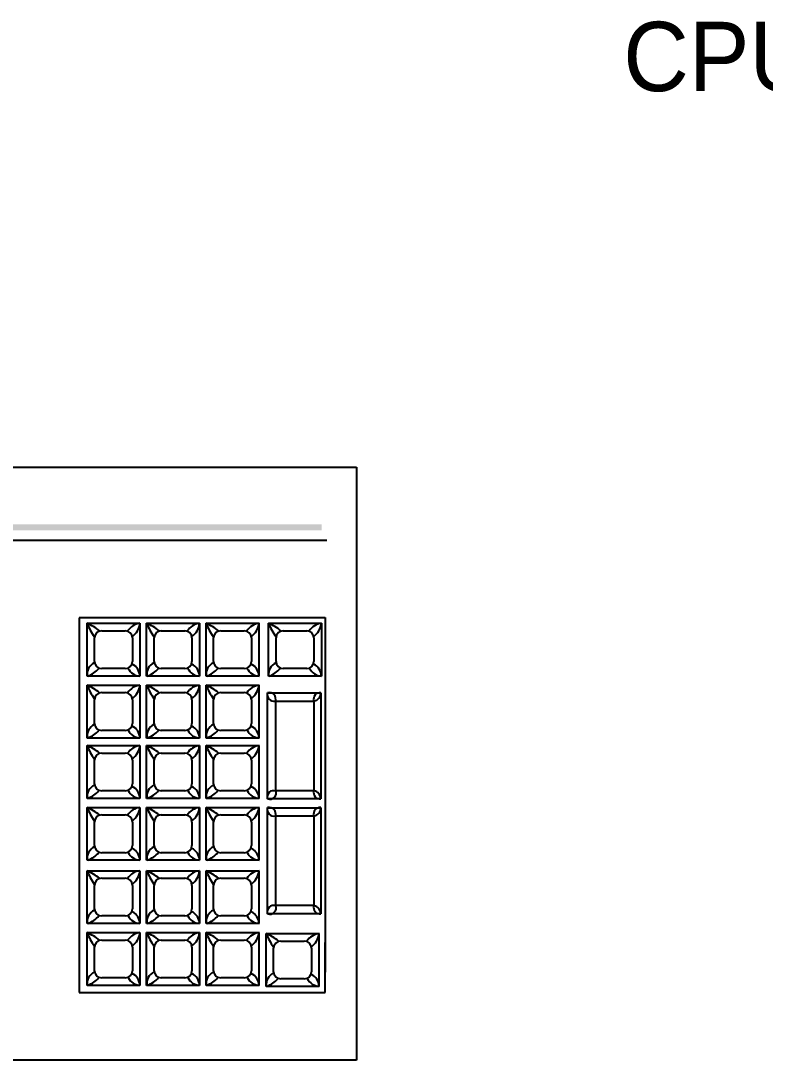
# Model space of a CAD drawing. Header units: millimetres. Extents: x 30232679 to 30326002, y -948068 to -920528.
# Drawn here: x 30308230 to 30309650, y -943948 to -941963 of the extents above; entities that cross this region are included whole.
import ezdxf

# ---------------------------------------------------------------- set-up
doc = ezdxf.new("R2010")
doc.units = ezdxf.units.MM
doc.header["$LTSCALE"] = 600
doc.header["$MEASUREMENT"] = 0
doc.layers.add('PARKING', color=7, linetype='CONTINUOUS')
doc.styles.add('돋움', font='Dotum.ttf')

msp = doc.modelspace()

# ---------------------------------------------------------------- linework, layer by layer
at = {"layer": 'PARKING', "linetype": 'Continuous'}
for p, q in [((30305404.6, -942815.8, 7098.2), (30308870.9, -942815.8, 7098.2)), ((30308870.9, -942815.8, 7098.2), (30308870.9, -943947.8, 7098.2)), ((30305515.2, -942955.2, 7098.2), (30308813.9, -942955.2, 7098.2)), ((30308341.4, -943103, 7098.2), (30308341.4, -943818.4, 7098.2)), ((30308810.9, -943103, 7098.2), (30308341.4, -943103, 7098.2)), ((30308810.9, -943102.4, 7098.2), (30308810.9, -943779.8, 7098.2)), ((30308356.6, -943113.6, 7098.2), (30308457.6, -943113.6, 7098.2)), ((30308356.6, -943214.6, 7098.2), (30308356.6, -943113.6, 7098.2)), ((30308384.6, -943128.1, 7098.2), (30308429.6, -943128.1, 7098.2)), ((30308457.6, -943113.6, 7098.2), (30308457.6, -943214.6, 7098.2)), ((30308470.3, -943113.6, 7098.2), (30308571.2, -943113.6, 7098.2)), ((30308470.3, -943214.6, 7098.2), (30308470.3, -943113.6, 7098.2)), ((30308498.3, -943128.1, 7098.2), (30308543.2, -943128.1, 7098.2)), ((30308571.2, -943113.6, 7098.2), (30308571.2, -943214.6, 7098.2)), ((30308583.6, -943113.6, 7098.2), (30308684.6, -943113.6, 7098.2)), ((30308583.6, -943214.6, 7098.2), (30308583.6, -943113.6, 7098.2)), ((30308611.6, -943128.1, 7098.2), (30308656.6, -943128.1, 7098.2)), ((30308684.6, -943113.6, 7098.2), (30308684.6, -943214.6, 7098.2)), ((30308702.6, -943113.6, 7098.2), (30308803.6, -943113.6, 7098.2)), ((30308702.6, -943214.6, 7098.2), (30308702.6, -943113.6, 7098.2)), ((30308730.7, -943128.1, 7098.2), (30308775.6, -943128.1, 7098.2)), ((30308803.6, -943113.6, 7098.2), (30308803.6, -943214.6, 7098.2)), ((30308371, -943186.6, 7098.2), (30308371, -943141.7, 7098.2)), ((30308443.2, -943141.7, 7098.2), (30308443.2, -943186.6, 7098.2)), ((30308484.7, -943186.6, 7098.2), (30308484.7, -943141.7, 7098.2)), ((30308556.8, -943141.7, 7098.2), (30308556.8, -943186.6, 7098.2)), ((30308598, -943186.6, 7098.2), (30308598, -943141.7, 7098.2)), ((30308670.2, -943141.7, 7098.2), (30308670.2, -943186.6, 7098.2)), ((30308717.1, -943186.6, 7098.2), (30308717.1, -943141.7, 7098.2)), ((30308789.2, -943141.7, 7098.2), (30308789.2, -943186.6, 7098.2)), ((30308429.6, -943200.2, 7098.2), (30308384.6, -943200.2, 7098.2)), ((30308543.2, -943200.2, 7098.2), (30308498.3, -943200.2, 7098.2)), ((30308656.6, -943200.2, 7098.2), (30308611.6, -943200.2, 7098.2)), ((30308775.6, -943200.2, 7098.2), (30308730.7, -943200.2, 7098.2)), ((30308457.6, -943214.6, 7098.2), (30308356.6, -943214.6, 7098.2)), ((30308571.2, -943214.6, 7098.2), (30308470.3, -943214.6, 7098.2)), ((30308684.6, -943214.6, 7098.2), (30308583.6, -943214.6, 7098.2)), ((30308803.6, -943214.6, 7098.2), (30308702.6, -943214.6, 7098.2)), ((30308356.6, -943332.7, 7098.2), (30308356.6, -943231.7, 7098.2)), ((30308356.6, -943231.7, 7098.2), (30308457.6, -943231.7, 7098.2)), ((30308384.6, -943246.1, 7098.2), (30308429.6, -943246.1, 7098.2)), ((30308457.6, -943231.7, 7098.2), (30308457.6, -943332.7, 7098.2)), ((30308470.3, -943332.7, 7098.2), (30308470.3, -943231.7, 7098.2)), ((30308470.3, -943231.7, 7098.2), (30308571.2, -943231.7, 7098.2)), ((30308498.3, -943246.1, 7098.2), (30308543.2, -943246.1, 7098.2)), ((30308571.2, -943231.7, 7098.2), (30308571.2, -943332.7, 7098.2)), ((30308583.6, -943332.7, 7098.2), (30308583.6, -943231.7, 7098.2)), ((30308583.6, -943231.7, 7098.2), (30308684.6, -943231.7, 7098.2)), ((30308611.6, -943246.1, 7098.2), (30308656.6, -943246.1, 7098.2)), ((30308684.6, -943231.7, 7098.2), (30308684.6, -943332.7, 7098.2)), ((30308701, -943448.9, 7098.2), (30308701, -943246.5, 7098.2)), ((30308701, -943246.5, 7098.2), (30308802.3, -943246.5, 7098.2)), ((30308802.3, -943246.5, 7098.2), (30308802.3, -943448.9, 7098.2)), ((30308371, -943304.7, 7098.2), (30308371, -943259.7, 7098.2)), ((30308443.2, -943259.7, 7098.2), (30308443.2, -943304.7, 7098.2)), ((30308484.7, -943304.7, 7098.2), (30308484.7, -943259.7, 7098.2)), ((30308556.8, -943259.7, 7098.2), (30308556.8, -943304.7, 7098.2)), ((30308598, -943304.7, 7098.2), (30308598, -943259.7, 7098.2)), ((30308670.2, -943259.7, 7098.2), (30308670.2, -943304.7, 7098.2)), ((30308716.9, -943433.3, 7098.2), (30308716.9, -943262.1, 7098.2)), ((30308716.9, -943262.1, 7098.2), (30308789.5, -943262.1, 7098.2)), ((30308789.5, -943262.1, 7098.2), (30308789.5, -943433.3, 7098.2)), ((30308429.6, -943318.3, 7098.2), (30308384.6, -943318.3, 7098.2)), ((30308543.2, -943318.3, 7098.2), (30308498.3, -943318.3, 7098.2)), ((30308656.6, -943318.3, 7098.2), (30308611.6, -943318.3, 7098.2)), ((30308457.6, -943332.7, 7098.2), (30308356.6, -943332.7, 7098.2)), ((30308356.6, -943448, 7098.2), (30308356.6, -943347, 7098.2)), ((30308356.6, -943347, 7098.2), (30308457.6, -943347, 7098.2)), ((30308457.6, -943347, 7098.2), (30308457.6, -943448, 7098.2)), ((30308571.2, -943332.7, 7098.2), (30308470.3, -943332.7, 7098.2)), ((30308470.3, -943347, 7098.2), (30308571.2, -943347, 7098.2)), ((30308470.3, -943448, 7098.2), (30308470.3, -943347, 7098.2)), ((30308571.2, -943347, 7098.2), (30308571.2, -943448, 7098.2)), ((30308684.6, -943332.7, 7098.2), (30308583.6, -943332.7, 7098.2)), ((30308583.6, -943448, 7098.2), (30308583.6, -943347, 7098.2)), ((30308583.6, -943347, 7098.2), (30308684.6, -943347, 7098.2)), ((30308684.6, -943347, 7098.2), (30308684.6, -943448, 7098.2)), ((30308384.6, -943361.4, 7098.2), (30308429.6, -943361.4, 7098.2)), ((30308498.3, -943361.4, 7098.2), (30308543.2, -943361.4, 7098.2)), ((30308611.6, -943361.4, 7098.2), (30308656.6, -943361.4, 7098.2)), ((30308371, -943420, 7098.2), (30308371, -943375, 7098.2)), ((30308443.2, -943375, 7098.2), (30308443.2, -943420, 7098.2)), ((30308484.7, -943420, 7098.2), (30308484.7, -943375, 7098.2)), ((30308556.8, -943375, 7098.2), (30308556.8, -943420, 7098.2)), ((30308598, -943420, 7098.2), (30308598, -943375, 7098.2)), ((30308670.2, -943375, 7098.2), (30308670.2, -943420, 7098.2)), ((30308429.6, -943433.6, 7098.2), (30308384.6, -943433.6, 7098.2)), ((30308543.2, -943433.6, 7098.2), (30308498.3, -943433.6, 7098.2)), ((30308656.6, -943433.6, 7098.2), (30308611.6, -943433.6, 7098.2)), ((30308789.5, -943433.3, 7098.2), (30308716.9, -943433.3, 7098.2)), ((30308457.6, -943448, 7098.2), (30308356.6, -943448, 7098.2)), ((30308356.6, -943566.1, 7098.2), (30308356.6, -943465.1, 7098.2)), ((30308356.6, -943465.1, 7098.2), (30308457.6, -943465.1, 7098.2)), ((30308457.6, -943465.1, 7098.2), (30308457.6, -943566.1, 7098.2)), ((30308571.2, -943448, 7098.2), (30308470.3, -943448, 7098.2)), ((30308470.3, -943465.1, 7098.2), (30308571.2, -943465.1, 7098.2)), ((30308470.3, -943566.1, 7098.2), (30308470.3, -943465.1, 7098.2)), ((30308571.2, -943465.1, 7098.2), (30308571.2, -943566.1, 7098.2)), ((30308684.6, -943448, 7098.2), (30308583.6, -943448, 7098.2)), ((30308583.6, -943566.1, 7098.2), (30308583.6, -943465.1, 7098.2)), ((30308583.6, -943465.1, 7098.2), (30308684.6, -943465.1, 7098.2)), ((30308684.6, -943465.1, 7098.2), (30308684.6, -943566.1, 7098.2)), ((30308802.3, -943448.9, 7098.2), (30308701, -943448.9, 7098.2)), ((30308701, -943465.8, 7098.2), (30308802.3, -943465.8, 7098.2)), ((30308701, -943668.3, 7098.2), (30308701, -943465.8, 7098.2)), ((30308802.3, -943465.8, 7098.2), (30308802.3, -943668.3, 7098.2)), ((30308384.6, -943479.5, 7098.2), (30308429.6, -943479.5, 7098.2)), ((30308498.3, -943479.5, 7098.2), (30308543.2, -943479.5, 7098.2)), ((30308611.6, -943479.5, 7098.2), (30308656.6, -943479.5, 7098.2)), ((30308716.9, -943481.4, 7098.2), (30308789.5, -943481.4, 7098.2)), ((30308716.9, -943652.6, 7098.2), (30308716.9, -943481.4, 7098.2)), ((30308789.5, -943481.4, 7098.2), (30308789.5, -943652.6, 7098.2)), ((30308371, -943538, 7098.2), (30308371, -943493.1, 7098.2)), ((30308443.2, -943493.1, 7098.2), (30308443.2, -943538, 7098.2)), ((30308484.7, -943538, 7098.2), (30308484.7, -943493.1, 7098.2)), ((30308556.8, -943493.1, 7098.2), (30308556.8, -943538, 7098.2)), ((30308598, -943538, 7098.2), (30308598, -943493.1, 7098.2)), ((30308670.2, -943493.1, 7098.2), (30308670.2, -943538, 7098.2)), ((30308429.6, -943551.6, 7098.2), (30308384.6, -943551.6, 7098.2)), ((30308543.2, -943551.6, 7098.2), (30308498.3, -943551.6, 7098.2)), ((30308656.6, -943551.6, 7098.2), (30308611.6, -943551.6, 7098.2)), ((30308457.6, -943566.1, 7098.2), (30308356.6, -943566.1, 7098.2)), ((30308571.2, -943566.1, 7098.2), (30308470.3, -943566.1, 7098.2)), ((30308684.6, -943566.1, 7098.2), (30308583.6, -943566.1, 7098.2)), ((30308356.6, -943687, 7098.2), (30308356.6, -943586, 7098.2)), ((30308356.6, -943586, 7098.2), (30308457.6, -943586, 7098.2)), ((30308384.6, -943600.4, 7098.2), (30308429.6, -943600.4, 7098.2)), ((30308457.6, -943586, 7098.2), (30308457.6, -943687, 7098.2)), ((30308470.3, -943586, 7098.2), (30308571.2, -943586, 7098.2)), ((30308470.3, -943687, 7098.2), (30308470.3, -943586, 7098.2)), ((30308498.3, -943600.4, 7098.2), (30308543.2, -943600.4, 7098.2)), ((30308571.2, -943586, 7098.2), (30308571.2, -943687, 7098.2)), ((30308583.6, -943687, 7098.2), (30308583.6, -943586, 7098.2)), ((30308583.6, -943586, 7098.2), (30308684.6, -943586, 7098.2)), ((30308611.6, -943600.4, 7098.2), (30308656.6, -943600.4, 7098.2)), ((30308684.6, -943586, 7098.2), (30308684.6, -943687, 7098.2)), ((30308371, -943658.9, 7098.2), (30308371, -943614, 7098.2)), ((30308443.2, -943614, 7098.2), (30308443.2, -943658.9, 7098.2)), ((30308484.7, -943658.9, 7098.2), (30308484.7, -943614, 7098.2)), ((30308556.8, -943614, 7098.2), (30308556.8, -943658.9, 7098.2)), ((30308598, -943658.9, 7098.2), (30308598, -943614, 7098.2)), ((30308670.2, -943614, 7098.2), (30308670.2, -943658.9, 7098.2)), ((30308789.5, -943652.6, 7098.2), (30308716.9, -943652.6, 7098.2)), ((30308429.6, -943672.5, 7098.2), (30308384.6, -943672.5, 7098.2)), ((30308543.2, -943672.5, 7098.2), (30308498.3, -943672.5, 7098.2)), ((30308656.6, -943672.5, 7098.2), (30308611.6, -943672.5, 7098.2)), ((30308802.3, -943668.3, 7098.2), (30308701, -943668.3, 7098.2)), ((30308457.6, -943687, 7098.2), (30308356.6, -943687, 7098.2)), ((30308356.6, -943805, 7098.2), (30308356.6, -943704.1, 7098.2)), ((30308356.6, -943704.1, 7098.2), (30308457.6, -943704.1, 7098.2)), ((30308457.6, -943704.1, 7098.2), (30308457.6, -943805, 7098.2)), ((30308571.2, -943687, 7098.2), (30308470.3, -943687, 7098.2)), ((30308470.3, -943704.1, 7098.2), (30308571.2, -943704.1, 7098.2)), ((30308470.3, -943805, 7098.2), (30308470.3, -943704.1, 7098.2)), ((30308571.2, -943704.1, 7098.2), (30308571.2, -943805, 7098.2)), ((30308684.6, -943687, 7098.2), (30308583.6, -943687, 7098.2)), ((30308583.6, -943704.1, 7098.2), (30308684.6, -943704.1, 7098.2)), ((30308583.6, -943805, 7098.2), (30308583.6, -943704.1, 7098.2)), ((30308684.6, -943704.1, 7098.2), (30308684.6, -943805, 7098.2)), ((30308384.6, -943718.5, 7098.2), (30308429.6, -943718.5, 7098.2)), ((30308498.3, -943718.5, 7098.2), (30308543.2, -943718.5, 7098.2)), ((30308611.6, -943718.5, 7098.2), (30308656.6, -943718.5, 7098.2)), ((30308698.1, -943705.9, 7098.2), (30308799.1, -943705.9, 7098.2)), ((30308698.1, -943806.9, 7098.2), (30308698.1, -943705.9, 7098.2)), ((30308726.2, -943720.4, 7098.2), (30308771.1, -943720.4, 7098.2)), ((30308799.1, -943705.9, 7098.2), (30308799.1, -943806.9, 7098.2)), ((30308810.9, -943818.4, 7098.2), (30308810.9, -943723, 7098.2)), ((30308371, -943777, 7098.2), (30308371, -943732.1, 7098.2)), ((30308443.2, -943732.1, 7098.2), (30308443.2, -943777, 7098.2)), ((30308484.7, -943777, 7098.2), (30308484.7, -943732.1, 7098.2)), ((30308556.8, -943732.1, 7098.2), (30308556.8, -943777, 7098.2)), ((30308598, -943777, 7098.2), (30308598, -943732.1, 7098.2)), ((30308670.2, -943732.1, 7098.2), (30308670.2, -943777, 7098.2)), ((30308712.6, -943778.9, 7098.2), (30308712.6, -943734, 7098.2)), ((30308784.7, -943734, 7098.2), (30308784.7, -943778.9, 7098.2)), ((30308429.6, -943790.6, 7098.2), (30308384.6, -943790.6, 7098.2)), ((30308543.2, -943790.6, 7098.2), (30308498.3, -943790.6, 7098.2)), ((30308656.6, -943790.6, 7098.2), (30308611.6, -943790.6, 7098.2)), ((30308771.1, -943792.5, 7098.2), (30308726.2, -943792.5, 7098.2)), ((30308341.4, -943818.4, 7098.2), (30308810.9, -943818.4, 7098.2)), ((30308457.6, -943805, 7098.2), (30308356.6, -943805, 7098.2)), ((30308571.2, -943805, 7098.2), (30308470.3, -943805, 7098.2)), ((30308684.6, -943805, 7098.2), (30308583.6, -943805, 7098.2)), ((30308799.1, -943806.9, 7098.2), (30308698.1, -943806.9, 7098.2)), ((30308870.9, -943947.8, 7098.2), (30305404.6, -943947.8, 7098.2))]:
    msp.add_line(p, q, dxfattribs=at)
for centre, radius, start, end in [((30308310.9, -943217, 7098.2), 113, 51.9112, 66.1613), ((30308470.5, -943068.9, 7098.2), 122.2, 201.5209, 215.1064), ((30308384.6, -943141.7, 7098.2), 13.6, 90, 180), ((30308429.6, -943141.7, 7098.2), 13.6, 0, 90), ((30308462.3, -943147.3, 7098.2), 34, 97.8809, 146.0244), ((30308420.8, -943109.3, 7098.2), 37.2, 306.7642, 353.3038), ((30308424.6, -943217, 7098.2), 113, 51.9112, 66.1613), ((30308584.2, -943068.9, 7098.2), 122.2, 201.5209, 215.1064), ((30308498.3, -943141.7, 7098.2), 13.6, 90, 180), ((30308543.2, -943141.7, 7098.2), 13.6, 0, 90), ((30308576, -943147.3, 7098.2), 34, 97.8809, 146.0244), ((30308534.4, -943109.3, 7098.2), 37.2, 306.7642, 353.3038), ((30308537.9, -943217, 7098.2), 113, 51.9112, 66.1613), ((30308697.5, -943068.9, 7098.2), 122.2, 201.5209, 215.1064), ((30308611.6, -943141.7, 7098.2), 13.6, 90, 180), ((30308656.6, -943141.7, 7098.2), 13.6, 0, 90), ((30308689.4, -943147.3, 7098.2), 34, 97.8809, 146.0244), ((30308647.8, -943109.3, 7098.2), 37.2, 306.7642, 353.3038), ((30308656.9, -943217, 7098.2), 113, 51.9112, 66.1613), ((30308816.6, -943068.9, 7098.2), 122.2, 201.5209, 215.1064), ((30308730.7, -943141.7, 7098.2), 13.6, 90, 180), ((30308775.6, -943141.7, 7098.2), 13.6, 0, 90), ((30308808.4, -943147.3, 7098.2), 34, 97.8809, 146.0244), ((30308766.8, -943109.3, 7098.2), 37.2, 306.7642, 353.3038), ((30308384.6, -943186.6, 7098.2), 13.6, 180, 270), ((30308429.6, -943186.6, 7098.2), 13.6, 270, 0), ((30308498.3, -943186.6, 7098.2), 13.6, 180, 270), ((30308543.2, -943186.6, 7098.2), 13.6, 270, 0), ((30308611.6, -943186.6, 7098.2), 13.6, 180, 270), ((30308656.6, -943186.6, 7098.2), 13.6, 270, 0), ((30308730.7, -943186.6, 7098.2), 13.6, 180, 270), ((30308775.6, -943186.6, 7098.2), 13.6, 270, 0), ((30308381.9, -943211.5, 7098.2), 25.2, 116.7478, 186.5343), ((30308342.3, -943168.4, 7098.2), 48.6, 288.6846, 319.8097), ((30308458.7, -943188.2, 7098.2), 26.2, 206.0881, 267.7266), ((30308431.2, -943215.6, 7098.2), 26.5, 2.7159, 63.5816), ((30308495.6, -943211.5, 7098.2), 25.2, 116.7478, 186.5343), ((30308455.9, -943168.4, 7098.2), 48.6, 288.6846, 319.8097), ((30308572.4, -943188.2, 7098.2), 26.2, 206.0881, 267.7266), ((30308544.9, -943215.6, 7098.2), 26.5, 2.7159, 63.5816), ((30308608.9, -943211.5, 7098.2), 25.2, 116.7478, 186.5343), ((30308569.3, -943168.4, 7098.2), 48.6, 288.6846, 319.8097), ((30308685.7, -943188.2, 7098.2), 26.2, 206.0881, 267.7266), ((30308658.2, -943215.6, 7098.2), 26.5, 2.7159, 63.5816), ((30308728, -943211.5, 7098.2), 25.2, 116.7478, 186.5343), ((30308688.3, -943168.4, 7098.2), 48.6, 288.6846, 319.8097), ((30308804.8, -943188.2, 7098.2), 26.2, 206.0881, 267.7266), ((30308777.3, -943215.6, 7098.2), 26.5, 2.7159, 63.5816), ((30308310.9, -943335.1, 7098.2), 113, 51.9112, 66.1613), ((30308470.5, -943187, 7098.2), 122.2, 201.5209, 215.1064), ((30308384.6, -943259.7, 7098.2), 13.6, 90, 180), ((30308429.6, -943259.7, 7098.2), 13.6, 0, 90), ((30308462.3, -943265.4, 7098.2), 34, 97.8809, 146.0244), ((30308420.8, -943227.4, 7098.2), 37.2, 306.7642, 353.3038), ((30308424.6, -943335.1, 7098.2), 113, 51.9112, 66.1613), ((30308584.2, -943187, 7098.2), 122.2, 201.5209, 215.1064), ((30308498.3, -943259.7, 7098.2), 13.6, 90, 180), ((30308543.2, -943259.7, 7098.2), 13.6, 0, 90), ((30308576, -943265.4, 7098.2), 34, 97.8809, 146.0244), ((30308534.4, -943227.4, 7098.2), 37.2, 306.7642, 353.3038), ((30308537.9, -943335.1, 7098.2), 113, 51.9112, 66.1613), ((30308697.5, -943187, 7098.2), 122.2, 201.5209, 215.1064), ((30308611.6, -943259.7, 7098.2), 13.6, 90, 180), ((30308656.6, -943259.7, 7098.2), 13.6, 0, 90), ((30308689.4, -943265.4, 7098.2), 34, 97.8809, 146.0244), ((30308647.8, -943227.4, 7098.2), 37.2, 306.7642, 353.3038), ((30308712.8, -943250.1, 7098.2), 12.4, 161.9438, 284.6099), ((30308703.8, -943258.8, 7098.2), 12.9, 341.005, 102.3092), ((30308801.2, -943258.4, 7098.2), 12.3, 83.6024, 197.3683), ((30308786.8, -943246.6, 7098.2), 15.7, 279.699, 1.2717), ((30308381.9, -943329.6, 7098.2), 25.2, 116.7478, 186.5343), ((30308384.6, -943304.7, 7098.2), 13.6, 180, 270), ((30308429.6, -943304.7, 7098.2), 13.6, 270, 0), ((30308495.6, -943329.6, 7098.2), 25.2, 116.7478, 186.5343), ((30308498.3, -943304.7, 7098.2), 13.6, 180, 270), ((30308543.2, -943304.7, 7098.2), 13.6, 270, 0), ((30308608.9, -943329.6, 7098.2), 25.2, 116.7478, 186.5343), ((30308611.6, -943304.7, 7098.2), 13.6, 180, 270), ((30308656.6, -943304.7, 7098.2), 13.6, 270, 0), ((30308342.3, -943286.5, 7098.2), 48.6, 288.6846, 319.8097), ((30308458.7, -943306.3, 7098.2), 26.2, 206.0881, 267.7266), ((30308431.2, -943333.7, 7098.2), 26.5, 2.7159, 63.5816), ((30308455.9, -943286.5, 7098.2), 48.6, 288.6846, 319.8097), ((30308572.4, -943306.3, 7098.2), 26.2, 206.0881, 267.7266), ((30308544.9, -943333.7, 7098.2), 26.5, 2.7159, 63.5816), ((30308569.3, -943286.5, 7098.2), 48.6, 288.6846, 319.8097), ((30308685.7, -943306.3, 7098.2), 26.2, 206.0881, 267.7266), ((30308658.2, -943333.7, 7098.2), 26.5, 2.7159, 63.5816), ((30308310.9, -943450.4, 7098.2), 113, 51.9112, 66.1613), ((30308470.5, -943302.2, 7098.2), 122.2, 201.5209, 215.1064), ((30308462.3, -943380.7, 7098.2), 34, 97.8809, 146.0244), ((30308420.8, -943342.7, 7098.2), 37.2, 306.7642, 353.3038), ((30308424.6, -943450.4, 7098.2), 113, 51.9112, 66.1613), ((30308584.2, -943302.2, 7098.2), 122.2, 201.5209, 215.1064), ((30308576, -943380.7, 7098.2), 34, 97.8809, 146.0244), ((30308534.4, -943342.7, 7098.2), 37.2, 306.7642, 353.3038), ((30308537.9, -943450.4, 7098.2), 113, 51.9112, 66.1613), ((30308697.5, -943302.2, 7098.2), 122.2, 201.5209, 215.1064), ((30308689.4, -943380.7, 7098.2), 34, 97.8809, 146.0244), ((30308647.8, -943342.7, 7098.2), 37.2, 306.7642, 353.3038), ((30308384.6, -943375, 7098.2), 13.6, 90, 180), ((30308429.6, -943375, 7098.2), 13.6, 0, 90), ((30308498.3, -943375, 7098.2), 13.6, 90, 180), ((30308543.2, -943375, 7098.2), 13.6, 0, 90), ((30308611.6, -943375, 7098.2), 13.6, 90, 180), ((30308656.6, -943375, 7098.2), 13.6, 0, 90), ((30308381.9, -943444.9, 7098.2), 25.2, 116.7478, 186.5343), ((30308384.6, -943420, 7098.2), 13.6, 180, 270), ((30308429.6, -943420, 7098.2), 13.6, 270, 0), ((30308431.2, -943449, 7098.2), 26.5, 2.7159, 63.5816), ((30308495.6, -943444.9, 7098.2), 25.2, 116.7478, 186.5343), ((30308498.3, -943420, 7098.2), 13.6, 180, 270), ((30308543.2, -943420, 7098.2), 13.6, 270, 0), ((30308544.9, -943449, 7098.2), 26.5, 2.7159, 63.5816), ((30308608.9, -943444.9, 7098.2), 25.2, 116.7478, 186.5343), ((30308611.6, -943420, 7098.2), 13.6, 180, 270), ((30308656.6, -943420, 7098.2), 13.6, 270, 0), ((30308658.2, -943449, 7098.2), 26.5, 2.7159, 63.5816), ((30308342.3, -943401.7, 7098.2), 48.6, 288.6846, 319.8097), ((30308458.7, -943421.5, 7098.2), 26.2, 206.0881, 267.7266), ((30308455.9, -943401.7, 7098.2), 48.6, 288.6846, 319.8097), ((30308572.4, -943421.5, 7098.2), 26.2, 206.0881, 267.7266), ((30308569.3, -943401.7, 7098.2), 48.6, 288.6846, 319.8097), ((30308685.7, -943421.5, 7098.2), 26.2, 206.0881, 267.7266), ((30308712.1, -943445, 7098.2), 11.8, 66.444, 200.1096), ((30308704.8, -943437, 7098.2), 12.7, 252.8357, 17.1643), ((30308801.2, -943436.9, 7098.2), 12.3, 162.6317, 276.3976), ((30308786.1, -943449.4, 7098.2), 16.4, 0.866, 78.1634), ((30308310.9, -943568.5, 7098.2), 113, 51.9112, 66.1613), ((30308470.5, -943420.3, 7098.2), 122.2, 201.5209, 215.1064), ((30308462.3, -943498.8, 7098.2), 34, 97.8809, 146.0244), ((30308420.8, -943460.8, 7098.2), 37.2, 306.7642, 353.3038), ((30308424.6, -943568.5, 7098.2), 113, 51.9112, 66.1613), ((30308584.2, -943420.3, 7098.2), 122.2, 201.5209, 215.1064), ((30308576, -943498.8, 7098.2), 34, 97.8809, 146.0244), ((30308534.4, -943460.8, 7098.2), 37.2, 306.7642, 353.3038), ((30308537.9, -943568.5, 7098.2), 113, 51.9112, 66.1613), ((30308697.5, -943420.3, 7098.2), 122.2, 201.5209, 215.1064), ((30308689.4, -943498.8, 7098.2), 34, 97.8809, 146.0244), ((30308647.8, -943460.8, 7098.2), 37.2, 306.7642, 353.3038), ((30308712.8, -943469.4, 7098.2), 12.4, 161.9438, 284.6099), ((30308703.8, -943478.2, 7098.2), 12.9, 341.005, 102.3092), ((30308801.2, -943477.8, 7098.2), 12.3, 83.6024, 197.3683), ((30308786.8, -943466, 7098.2), 15.7, 279.699, 1.2717), ((30308384.6, -943493.1, 7098.2), 13.6, 90, 180), ((30308429.6, -943493.1, 7098.2), 13.6, 0, 90), ((30308498.3, -943493.1, 7098.2), 13.6, 90, 180), ((30308543.2, -943493.1, 7098.2), 13.6, 0, 90), ((30308611.6, -943493.1, 7098.2), 13.6, 90, 180), ((30308656.6, -943493.1, 7098.2), 13.6, 0, 90), ((30308381.9, -943563, 7098.2), 25.2, 116.7478, 186.5343), ((30308384.6, -943538, 7098.2), 13.6, 180, 270), ((30308429.6, -943538, 7098.2), 13.6, 270, 0), ((30308431.2, -943567.1, 7098.2), 26.5, 2.7159, 63.5816), ((30308495.6, -943563, 7098.2), 25.2, 116.7478, 186.5343), ((30308498.3, -943538, 7098.2), 13.6, 180, 270), ((30308543.2, -943538, 7098.2), 13.6, 270, 0), ((30308544.9, -943567.1, 7098.2), 26.5, 2.7159, 63.5816), ((30308608.9, -943563, 7098.2), 25.2, 116.7478, 186.5343), ((30308611.6, -943538, 7098.2), 13.6, 180, 270), ((30308656.6, -943538, 7098.2), 13.6, 270, 0), ((30308658.2, -943567.1, 7098.2), 26.5, 2.7159, 63.5816), ((30308342.3, -943519.8, 7098.2), 48.6, 288.6846, 319.8097), ((30308458.7, -943539.6, 7098.2), 26.2, 206.0881, 267.7266), ((30308455.9, -943519.8, 7098.2), 48.6, 288.6846, 319.8097), ((30308572.4, -943539.6, 7098.2), 26.2, 206.0881, 267.7266), ((30308569.3, -943519.8, 7098.2), 48.6, 288.6846, 319.8097), ((30308685.7, -943539.6, 7098.2), 26.2, 206.0881, 267.7266), ((30308310.9, -943689.4, 7098.2), 113, 51.9112, 66.1613), ((30308470.5, -943541.2, 7098.2), 122.2, 201.5209, 215.1064), ((30308384.6, -943614, 7098.2), 13.6, 90, 180), ((30308429.6, -943614, 7098.2), 13.6, 0, 90), ((30308462.3, -943619.7, 7098.2), 34, 97.8809, 146.0244), ((30308420.8, -943581.7, 7098.2), 37.2, 306.7642, 353.3038), ((30308424.6, -943689.4, 7098.2), 113, 51.9112, 66.1613), ((30308584.2, -943541.2, 7098.2), 122.2, 201.5209, 215.1064), ((30308498.3, -943614, 7098.2), 13.6, 90, 180), ((30308543.2, -943614, 7098.2), 13.6, 0, 90), ((30308576, -943619.7, 7098.2), 34, 97.8809, 146.0244), ((30308534.4, -943581.7, 7098.2), 37.2, 306.7642, 353.3038), ((30308537.9, -943689.4, 7098.2), 113, 51.9112, 66.1613), ((30308697.5, -943541.2, 7098.2), 122.2, 201.5209, 215.1064), ((30308611.6, -943614, 7098.2), 13.6, 90, 180), ((30308656.6, -943614, 7098.2), 13.6, 0, 90), ((30308689.4, -943619.7, 7098.2), 34, 97.8809, 146.0244), ((30308647.8, -943581.7, 7098.2), 37.2, 306.7642, 353.3038), ((30308381.9, -943683.9, 7098.2), 25.2, 116.7478, 186.5343), ((30308384.6, -943658.9, 7098.2), 13.6, 180, 270), ((30308429.6, -943658.9, 7098.2), 13.6, 270, 0), ((30308431.2, -943688, 7098.2), 26.5, 2.7159, 63.5816), ((30308495.6, -943683.9, 7098.2), 25.2, 116.7478, 186.5343), ((30308498.3, -943658.9, 7098.2), 13.6, 180, 270), ((30308543.2, -943658.9, 7098.2), 13.6, 270, 0), ((30308544.9, -943688, 7098.2), 26.5, 2.7159, 63.5816), ((30308608.9, -943683.9, 7098.2), 25.2, 116.7478, 186.5343), ((30308611.6, -943658.9, 7098.2), 13.6, 180, 270), ((30308656.6, -943658.9, 7098.2), 13.6, 270, 0), ((30308658.2, -943688, 7098.2), 26.5, 2.7159, 63.5816), ((30308712.1, -943664.4, 7098.2), 11.8, 66.444, 200.1096), ((30308704.8, -943656.4, 7098.2), 12.7, 252.8357, 17.1643), ((30308801.2, -943656.3, 7098.2), 12.3, 162.6317, 276.3976), ((30308786.1, -943668.7, 7098.2), 16.4, 0.866, 78.1634), ((30308342.3, -943640.7, 7098.2), 48.6, 288.6846, 319.8097), ((30308458.7, -943660.5, 7098.2), 26.2, 206.0881, 267.7266), ((30308455.9, -943640.7, 7098.2), 48.6, 288.6846, 319.8097), ((30308572.4, -943660.5, 7098.2), 26.2, 206.0881, 267.7266), ((30308569.3, -943640.7, 7098.2), 48.6, 288.6846, 319.8097), ((30308685.7, -943660.5, 7098.2), 26.2, 206.0881, 267.7266), ((30308310.9, -943807.5, 7098.2), 113, 51.9112, 66.1613), ((30308470.5, -943659.3, 7098.2), 122.2, 201.5209, 215.1064), ((30308462.3, -943737.8, 7098.2), 34, 97.8809, 146.0244), ((30308420.8, -943699.8, 7098.2), 37.2, 306.7642, 353.3038), ((30308424.6, -943807.5, 7098.2), 113, 51.9112, 66.1613), ((30308584.2, -943659.3, 7098.2), 122.2, 201.5209, 215.1064), ((30308576, -943737.8, 7098.2), 34, 97.8809, 146.0244), ((30308534.4, -943699.8, 7098.2), 37.2, 306.7642, 353.3038), ((30308537.9, -943807.5, 7098.2), 113, 51.9112, 66.1613), ((30308697.5, -943659.3, 7098.2), 122.2, 201.5209, 215.1064), ((30308689.4, -943737.8, 7098.2), 34, 97.8809, 146.0244), ((30308647.8, -943699.8, 7098.2), 37.2, 306.7642, 353.3038), ((30308384.6, -943732.1, 7098.2), 13.6, 90, 180), ((30308429.6, -943732.1, 7098.2), 13.6, 0, 90), ((30308498.3, -943732.1, 7098.2), 13.6, 90, 180), ((30308543.2, -943732.1, 7098.2), 13.6, 0, 90), ((30308611.6, -943732.1, 7098.2), 13.6, 90, 180), ((30308656.6, -943732.1, 7098.2), 13.6, 0, 90), ((30308652.4, -943809.3, 7098.2), 113, 51.9112, 66.1613), ((30308812.1, -943661.2, 7098.2), 122.2, 201.5209, 215.1064), ((30308726.2, -943734, 7098.2), 13.6, 90, 180), ((30308771.1, -943734, 7098.2), 13.6, 0, 90), ((30308803.9, -943739.6, 7098.2), 34, 97.8809, 146.0244), ((30308762.3, -943701.7, 7098.2), 37.2, 306.7642, 353.3038), ((30308381.9, -943801.9, 7098.2), 25.2, 116.7478, 186.5343), ((30308384.6, -943777, 7098.2), 13.6, 180, 270), ((30308429.6, -943777, 7098.2), 13.6, 270, 0), ((30308431.2, -943806.1, 7098.2), 26.5, 2.7159, 63.5816), ((30308495.6, -943801.9, 7098.2), 25.2, 116.7478, 186.5343), ((30308498.3, -943777, 7098.2), 13.6, 180, 270), ((30308543.2, -943777, 7098.2), 13.6, 270, 0), ((30308544.9, -943806.1, 7098.2), 26.5, 2.7159, 63.5816), ((30308608.9, -943801.9, 7098.2), 25.2, 116.7478, 186.5343), ((30308611.6, -943777, 7098.2), 13.6, 180, 270), ((30308656.6, -943777, 7098.2), 13.6, 270, 0), ((30308658.2, -943806.1, 7098.2), 26.5, 2.7159, 63.5816), ((30308723.5, -943803.8, 7098.2), 25.2, 116.7478, 186.5343), ((30308726.2, -943778.9, 7098.2), 13.6, 180, 270), ((30308771.1, -943778.9, 7098.2), 13.6, 270, 0), ((30308342.3, -943758.8, 7098.2), 48.6, 288.6846, 319.8097), ((30308458.7, -943778.6, 7098.2), 26.2, 206.0881, 267.7266), ((30308455.9, -943758.8, 7098.2), 48.6, 288.6846, 319.8097), ((30308572.4, -943778.6, 7098.2), 26.2, 206.0881, 267.7266), ((30308569.3, -943758.8, 7098.2), 48.6, 288.6846, 319.8097), ((30308685.7, -943778.6, 7098.2), 26.2, 206.0881, 267.7266), ((30308683.8, -943760.7, 7098.2), 48.6, 288.6846, 319.8097), ((30308800.3, -943780.5, 7098.2), 26.2, 206.0881, 267.7266), ((30308772.8, -943807.9, 7098.2), 26.5, 2.7159, 63.5816)]:
    msp.add_arc(centre, radius, start, end, dxfattribs=at)
msp.add_trace([(30305522.9, -942924.9, 7098.2), (30305522.9, -942936, 7098.2), (30308804.3, -942924.9, 7098.2), (30308804.3, -942936, 7098.2)], dxfattribs=at)

# ---------------------------------------------------------------- texts
at = {"layer": 'PARKING', "linetype": 'Continuous', "style": '돋움'}
msp.add_text('CPU', height=132.41, dxfattribs=at).set_placement((30309379.4, -942097.8, 7098.2))

doc.saveas('drawing.dxf')
